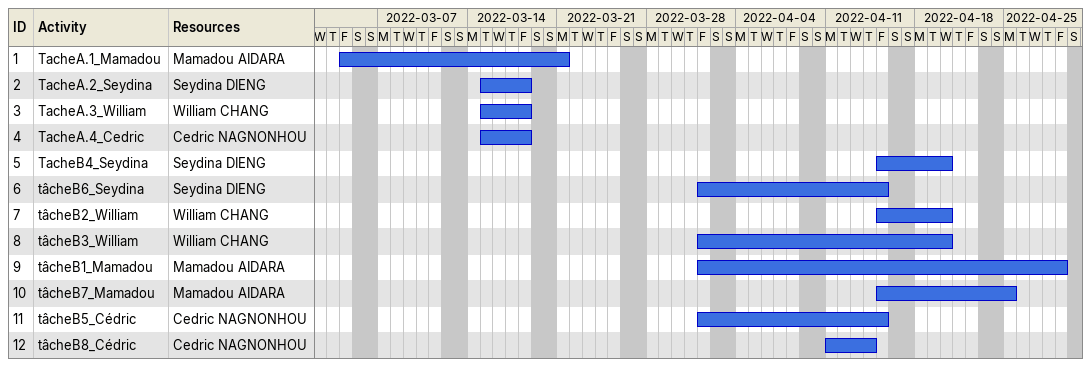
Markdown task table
| ID | Task | Start | Finish | Resources |
|---|---|---|---|---|
| 1 | TacheA.1_Mamadou | 2022-03-04 | 2022-03-21 | Mamadou AIDARA |
| 2 | TacheA.2_Seydina | 2022-03-15 | 2022-03-18 | Seydina DIENG |
| 3 | TacheA.3_William | 2022-03-15 | 2022-03-18 | William CHANG |
| 4 | TacheA.4_Cedric | 2022-03-15 | 2022-03-18 | Cedric NAGNONHOU |
| 5 | TacheB4_Seydina | 2022-04-15 | 2022-04-20 | Seydina DIENG |
| 6 | tâcheB6_Seydina | 2022-04-01 | 2022-04-15 | Seydina DIENG |
| 7 | tâcheB2_William | 2022-04-15 | 2022-04-20 | William CHANG |
| 8 | tâcheB3_William | 2022-04-01 | 2022-04-20 | William CHANG |
| 9 | tâcheB1_Mamadou | 2022-04-01 | 2022-04-29 | Mamadou AIDARA |
| 10 | tâcheB7_Mamadou | 2022-04-15 | 2022-04-25 | Mamadou AIDARA |
| 11 | tâcheB5_Cédric | 2022-04-01 | 2022-04-15 | Cedric NAGNONHOU |
| 12 | tâcheB8_Cédric | 2022-04-11 | 2022-04-14 | Cedric NAGNONHOU |
